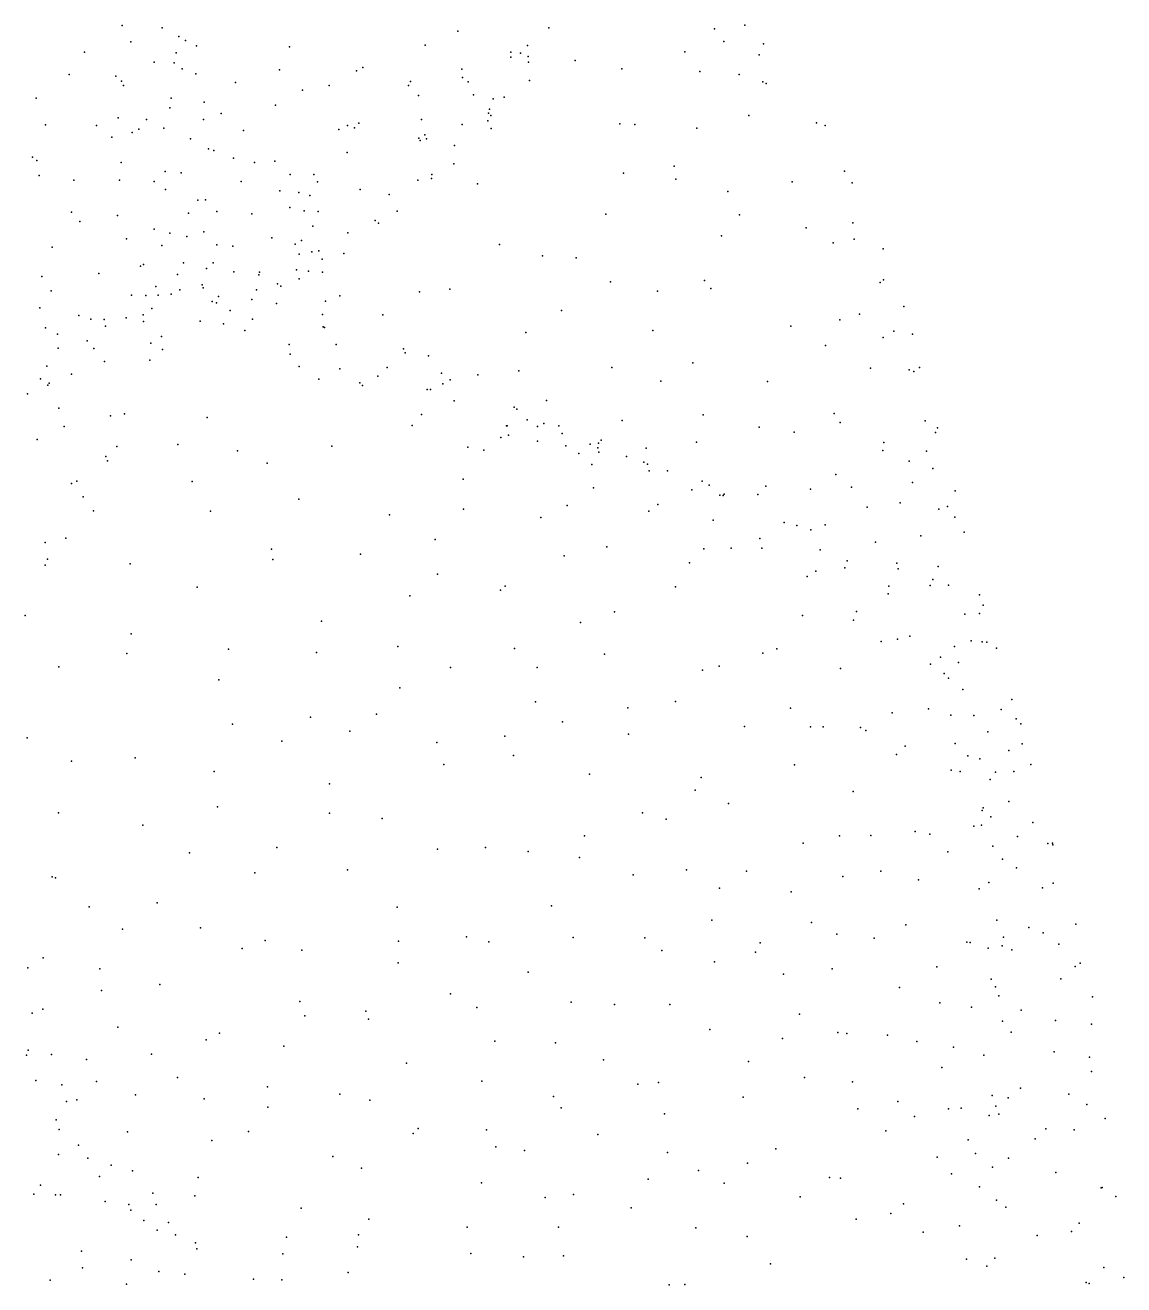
# Model space of a CAD drawing. Header units: metres. Extents: x -23.9 to 23.9, y -27.4 to 27.4.
# Drawn here: x 17.89 to 23.86, y -0.01 to 6.83 of the extents above; entities that cross this region are included whole.
import ezdxf

# ---------------------------------------------------------------- set-up
doc = ezdxf.new("R2010")
doc.units = ezdxf.units.M

msp = doc.modelspace()

# ---------------------------------------------------------------- linework, layer by layer
for p in [(18.4177, 6.8265, 9.5047), (18.6349, 6.8143, 9.764), (20.2405, 6.7953, -13.7012), (20.7346, 6.813, -15.5522), (21.634, 6.8088, -2.2569), (21.798, 6.8278, -3.6189), (18.4659, 6.7375, -9.6567), (18.725, 6.7664, 10.5912), (18.7621, 6.7442, 10.0385), (18.8215, 6.7156, -10.6398), (19.327, 6.7097, -0.1329), (20.064, 6.7186, -13.2564), (20.618, 6.7168, -17.6002), (21.6847, 6.7384, -4.3131), (21.8991, 6.7263, -3.2579), (18.2132, 6.6806, -20.5195), (18.7109, 6.6777, -10.3067), (20.5274, 6.6816, -15.1498), (20.5279, 6.6536, -18.6192), (20.5812, 6.6763, -17.9329), (20.622, 6.6572, -16.7988), (20.8772, 6.637, -5.3233), (21.4721, 6.6839, -4.6334), (21.8764, 6.6669, -2.5932), (18.5926, 6.6272, 10.7578), (18.7014, 6.623, 0.0351), (18.7444, 6.5915, -20.4859), (19.2715, 6.5857, -11.5213), (19.6907, 6.58, -0.0997), (19.7253, 6.599, -12.6517), (20.2621, 6.5882, -14.4132), (20.6237, 6.6265, -16.3943), (21.1311, 6.5911, -0.8999), (21.5546, 6.5771, -1.3611), (18.1298, 6.5598, 9.4171), (18.3832, 6.5504, -9.1176), (18.4142, 6.5235, -8.7014), (18.4248, 6.5003, -8.256), (18.8177, 6.5645, -7.4918), (19.0342, 6.5159, 0.0576), (19.5426, 6.5012, -6.5469), (19.9723, 6.5011, -6.1208), (19.9828, 6.5229, -13.5379), (20.2655, 6.5434, -19.4779), (20.2967, 6.5199, -14.851), (20.6293, 6.5268, -5.576), (21.7674, 6.5607, -1.8141), (21.8963, 6.5199, -2.1205), (21.9144, 6.5108, -4.0241), (17.951, 6.4308, -20.4031), (18.6844, 6.4314, 9.7494), (19.3974, 6.475, -11.9039), (20.0273, 6.4464, -19.7665), (20.326, 6.4502, -15.2808), (20.4929, 6.4365, -17.0268), (18.6775, 6.3786, -9.8967), (18.8636, 6.4108, 10.0614), (19.2509, 6.3936, -20.3155), (20.4125, 6.3721, -16.05), (20.4316, 6.4278, -18.2825), (18.3971, 6.3246, 10.8669), (18.5504, 6.3166, -20.3556), (18.8594, 6.3166, 10.4427), (18.9562, 6.349, -7.174), (19.7035, 6.2957, 0.1051), (20.0429, 6.3164, -14.649), (20.4028, 6.3091, -17.5019), (20.4073, 6.3501, -17.8941), (20.4195, 6.3377, -0.0931), (21.1194, 6.2921, -0.4902), (21.8201, 6.3383, -1.4747), (22.1873, 6.2982, -3.4552), (18.0019, 6.2861, 11.0351), (18.2789, 6.283, 9.4822), (18.4734, 6.2449, -9.0146), (18.5089, 6.2631, -7.9641), (18.6451, 6.2681, 10.6831), (19.0769, 6.2563, -10.8544), (19.5939, 6.2621, -19.968), (19.6415, 6.2839, -13.1108), (19.6801, 6.2713, -6.297), (20.0612, 6.233, -19.2102), (20.2645, 6.2883, -15.7228), (20.4209, 6.2667, -5.7436), (21.2016, 6.289, -5.1922), (21.5371, 6.2696, -0.903), (22.2355, 6.2832, -2.7131), (18.3618, 6.2205, 0.3118), (18.7886, 6.2112, 9.8735), (18.8862, 6.1568, -20.1913), (20.0294, 6.2145, -15.0357), (20.0358, 6.2018, -5.9503), (20.0706, 6.2116, 0.1044), (20.2227, 6.1743, -18.4952), (17.9311, 6.1116, -20.1779), (17.9542, 6.0925, 0.4097), (18.9157, 6.1472, 10.0788), (19.0221, 6.1067, -10.5577), (19.2471, 6.0888, -19.9856), (19.6401, 6.1364, -13.8), (18.4136, 6.0819, 10.8798), (18.6514, 6.0336, -9.3895), (18.7381, 6.0263, 10.5674), (19.1365, 6.083, -6.7973), (20.2185, 6.0755, -18.1273), (21.1392, 6.0244, -0.2136), (21.4152, 6.0627, -0.4962), (22.339, 6.0353, -3.1854), (17.9683, 6.0113, 9.4601), (18.1564, 5.9872, 10.9935), (18.4039, 5.9865, -20.053), (18.5924, 5.9789, 9.5762), (19.0643, 5.9795, 0.395), (19.3308, 6.017, -11.6038), (19.4581, 6.0167, -13.5321), (19.4784, 5.9768, -19.6357), (20.0238, 5.9861, -16.209), (20.0972, 5.9961, -17.0767), (20.1, 6.017, -16.5562), (20.3473, 5.9667, 0.1953), (21.4236, 5.992, -5.1186), (22.0556, 5.9773, -1.4628), (22.3815, 5.9717, -2.6743), (18.6531, 5.9354, -7.4997), (19.275, 5.9289, -11.1356), (19.3775, 5.9189, -6.4863), (19.4372, 5.904, -12.5616), (19.7095, 5.9353, -15.0601), (19.8672, 5.9082, -6.0742), (21.7058, 5.9248, -4.8706), (18.1436, 5.8135, -19.8844), (18.829, 5.877, 9.9033), (18.8709, 5.8802, -19.8727), (18.9327, 5.8156, -9.6904), (19.329, 5.8374, -12.241), (19.4065, 5.8202, -14.3898), (19.4823, 5.8172, -14.7682), (19.9117, 5.8176, -17.5351), (18.1878, 5.7612, 0.4985), (18.3934, 5.795, 9.5632), (18.779, 5.8078, -7.123), (19.123, 5.8033, -10.2334), (19.7924, 5.7683, -17.9155), (19.8105, 5.7533, -16.8443), (21.0439, 5.8018, -5.4941), (21.769, 5.7976, -0.7047), (22.3852, 5.7556, -2.1036), (18.5921, 5.7212, -8.0921), (18.6764, 5.6992, 0.5085), (18.7687, 5.6806, -19.6056), (18.8624, 5.7062, -9.1662), (19.4529, 5.7374, 0.4764), (19.643, 5.7003, -18.2513), (21.6726, 5.684, -5.0974), (22.1322, 5.7282, -4.5226), (18.0378, 5.623, 9.5207), (18.441, 5.6679, -19.6575), (18.634, 5.6312, 10.6682), (18.9315, 5.6356, 10.1957), (19.0184, 5.6279, 0.525), (19.2301, 5.6734, -13.6601), (19.358, 5.6382, -15.4937), (19.3918, 5.6587, -11.8834), (20.4675, 5.6365, 0.3478), (22.2777, 5.6465, -1.4706), (22.3929, 5.6663, -3.928), (22.55, 5.6132, -2.6104), (19.379, 5.5852, -18.8873), (19.4471, 5.597, -18.5437), (19.485, 5.6033, -16.2262), (19.5034, 5.5578, -16.6316), (19.622, 5.5887, -17.2429), (20.7006, 5.5766, -5.7594), (20.8823, 5.5653, 0.1925), (18.2916, 5.4791, 9.5841), (18.5178, 5.5201, 9.6853), (18.5338, 5.5279, -19.343), (18.7193, 5.4736, -7.8974), (18.7514, 5.5383, -8.3455), (18.8761, 5.5065, -8.6567), (18.9129, 5.5375, -14.4461), (19.0237, 5.4897, -19.0052), (19.1593, 5.4721, -9.4685), (19.1633, 5.4866, -15.8899), (19.3644, 5.5004, -10.2156), (19.4296, 5.4924, -10.552), (19.5063, 5.4863, -10.9269), (17.9822, 5.464, -19.4428), (18.6015, 5.4084, -19.0174), (18.8529, 5.4174, -7.0901), (19.2609, 5.4239, -6.6582), (19.2804, 5.4114, -17.063), (19.3791, 5.4517, -12.5599), (21.0691, 5.4354, -5.767), (21.5793, 5.4412, -5.4478), (22.5333, 5.4311, -3.6818), (22.5516, 5.4448, -2.164), (18.0331, 5.3862, 11.1029), (18.4698, 5.3625, 10.8424), (18.5461, 5.3611, -14.3814), (18.6129, 5.3615, -13.8197), (18.6835, 5.3672, 10.6009), (18.7322, 5.3904, -15.0539), (18.8574, 5.4018, 10.1406), (18.9415, 5.3558, -16.1725), (19.1222, 5.3378, -17.4456), (19.1476, 5.3919, -18.4463), (19.6001, 5.3584, -11.706), (20.0322, 5.3801, 0.5677), (20.1963, 5.3949, -6.15), (21.3242, 5.3832, 0.015), (21.6134, 5.3977, -0.1943), (17.9708, 5.2942, -19.053), (18.579, 5.2889, -15.3475), (18.9063, 5.3271, -13.5034), (18.9312, 5.3205, -7.5004), (19.0043, 5.2786, -17.9803), (19.2552, 5.3167, -9.1321), (19.5226, 5.3297, -9.9642), (20.8028, 5.2783, 0.3899), (22.6613, 5.3002, -2.8659), (18.1832, 5.2509, -14.4348), (18.2482, 5.232, 11.0171), (18.3197, 5.2301, -15.1179), (18.4399, 5.2385, 9.7487), (18.5324, 5.2553, -18.6698), (18.534, 5.2188, -15.7876), (18.8409, 5.2216, -17.2468), (18.9687, 5.2064, 0.6518), (19.1263, 5.2327, -8.3887), (19.5052, 5.2581, -9.6197), (19.8331, 5.256, -11.1299), (22.315, 5.2285, -1.2143), (22.4203, 5.2585, -4.371), (18.0018, 5.1857, 9.5684), (18.0665, 5.1507, -18.6695), (18.3272, 5.1931, -13.6861), (18.6315, 5.1385, -16.9006), (19.084, 5.1705, -8.003), (19.5102, 5.1908, -6.7159), (19.516, 5.1872, -12.2397), (20.6098, 5.1598, -6.2405), (21.2989, 5.1695, -5.962), (22.0474, 5.1944, -0.7654), (22.5493, 5.1319, -1.802), (22.6073, 5.1672, -3.9231), (22.7085, 5.1499, -2.551), (18.0708, 5.0745, -15.4931), (18.2277, 5.1143, 9.6743), (18.2643, 5.0723, -18.2307), (18.5739, 5.1016, -17.6328), (18.637, 5.0676, 10.347), (19.3256, 5.0938, -12.5932), (19.5804, 5.0935, -9.1519), (19.9451, 5.0708, -6.6509), (22.2369, 5.0886, -5.135), (18.3216, 5.0017, -17.2043), (18.5686, 5.0099, 0.7209), (19.3294, 5.0411, 0.6915), (19.9554, 5.0498, -10.1606), (20.0818, 5.0324, -10.9548), (21.5162, 4.994, 0.0424), (18.0095, 4.9764, -15.8721), (18.1438, 4.9334, -16.7733), (19.3797, 4.9743, -7.4625), (19.5993, 4.9624, -8.6307), (19.8565, 4.9699, -9.4151), (20.1519, 4.9395, -10.5997), (20.3498, 4.9297, -6.6546), (20.5716, 4.9522, 0.5577), (21.076, 4.9697, 0.3617), (22.4815, 4.9665, -4.5785), (22.6911, 4.9561, -2.2504), (22.7163, 4.947, -3.6404), (22.7476, 4.9687, -3.215), (17.975, 4.9088, -16.3302), (18.0145, 4.8729, -17.1026), (18.0214, 4.8837, 9.6443), (19.4855, 4.9066, -7.8372), (19.7092, 4.8863, -7.1255), (19.7236, 4.8716, -8.2844), (19.8069, 4.9225, -8.9103), (20.1583, 4.8802, -9.5739), (20.1993, 4.9021, -9.9171), (21.342, 4.8949, -6.2625), (21.9219, 4.8931, -0.4396), (17.9045, 4.8271, -17.6406), (20.0732, 4.8497, -9.1043), (20.0928, 4.8506, -11.5653), (20.2214, 4.7887, -7.022), (20.7213, 4.791, -6.7724), (18.0736, 4.7483, 11.1025), (18.4313, 4.7187, 10.5557), (20.5469, 4.7547, -10.026), (20.5613, 4.7435, -10.6515), (22.284, 4.7196, -0.9928), (18.3548, 4.7077, 10.841), (18.8788, 4.6984, 0.8028), (19.9934, 4.6544, -12.2239), (20.0437, 4.7147, -7.9842), (20.504, 4.6533, -8.7966), (20.5075, 4.6519, -7.4437), (20.6167, 4.6845, -10.9746), (20.7072, 4.6662, -7.098), (20.7886, 4.6519, -9.5778), (21.1331, 4.6815, -6.8097), (21.573, 4.7123, -6.5387), (22.3169, 4.6708, -5.6092), (22.7767, 4.6799, -4.0327), (18.103, 4.6487, -13.3023), (20.4743, 4.5887, -7.9687), (20.5156, 4.6018, -8.4346), (20.6738, 4.649, -9.2355), (20.8066, 4.6105, 0.5685), (21.8755, 4.6453, -6.1866), (22.0672, 4.6179, -0.5586), (22.8335, 4.6174, -2.9791), (22.8445, 4.6422, -3.3125), (17.9567, 4.5782, 9.7532), (18.3885, 4.5401, 10.0266), (18.7204, 4.5512, -13.1093), (19.0443, 4.5164, -12.9517), (19.5558, 4.5424, 0.8246), (20.2946, 4.5369, 0.756), (20.382, 4.5206, -11.9766), (20.6737, 4.5703, -11.3733), (20.8267, 4.5441, -8.781), (20.9582, 4.5526, -10.7215), (21.0013, 4.5333, -9.2598), (21.0035, 4.5587, -10.0948), (21.0185, 4.5741, -7.2261), (21.2627, 4.532, 0.3128), (21.5355, 4.5641, -6.8681), (22.5478, 4.5192, -5.3529), (22.5527, 4.5624, -1.6257), (22.7848, 4.5158, -2.4807), (18.3297, 4.4864, 10.5578), (18.3383, 4.4629, 0.7256), (19.2059, 4.4505, 0.8704), (20.8977, 4.5021, -8.2724), (21.0068, 4.51, -7.6312), (21.1554, 4.4871, -10.4336), (21.2497, 4.4558, -9.0472), (22.6913, 4.4612, -4.9078), (20.9673, 4.4422, -11.1986), (21.2708, 4.4445, -9.9169), (21.2792, 4.4091, -8.2391), (21.3793, 4.4077, -8.6987), (22.292, 4.3878, -6.0902), (22.8197, 4.4209, -4.4864), (18.1427, 4.3405, -13.1244), (18.172, 4.353, 9.9932), (18.7979, 4.3511, 0.7989), (20.2686, 4.3631, -12.4005), (20.9771, 4.3158, -11.5944), (21.5664, 4.3523, -7.8483), (21.6054, 4.3305, -8.2289), (21.9131, 4.3254, -7.1107), (22.1558, 4.3094, -6.6552), (22.377, 4.3204, -1.1458), (22.7087, 4.3457, -2.0306), (18.207, 4.268, 10.6686), (19.3777, 4.2542, -13.0399), (21.5107, 4.3047, -10.4885), (21.6629, 4.2756, -9.7612), (21.6816, 4.2752, -9.4058), (21.6872, 4.2826, -8.9522), (21.8693, 4.28, -7.5114), (22.9396, 4.3006, -3.5004), (18.2628, 4.1912, 10.3804), (18.8974, 4.1893, -13.1438), (20.2711, 4.2004, 0.8579), (20.8341, 4.2211, -11.944), (21.277, 4.1902, 0.3316), (21.3257, 4.2253, -11.2105), (22.4621, 4.211, -6.4458), (22.6414, 4.2343, -5.691), (22.851, 4.2003, -2.7167), (22.8994, 4.2151, -3.0748), (19.8693, 4.1704, 0.9007), (20.6911, 4.1549, -12.2426), (21.6258, 4.1406, -10.8601), (22.0127, 4.1272, -9.6081), (22.0817, 4.1112, -8.7167), (22.2349, 4.1147, -7.3906), (22.9387, 4.1569, -4.138), (18.1124, 4.0423, 10.6543), (20.1169, 4.0359, -12.8909), (21.8803, 4.0403, -10.6686), (22.1566, 4.0873, -8.1308), (22.7547, 4.0551, -2.2275), (22.9898, 4.0757, -3.7932), (17.9997, 4.0199, -13.078), (19.2282, 3.983, 0.882), (21.0488, 3.9953, -12.0784), (21.5756, 3.9846, 0.0864), (21.7242, 3.9882, -11.2082), (21.8905, 3.9894, -0.2689), (22.2081, 3.9802, -9.8442), (22.5088, 4.0216, -1.4633), (18.0133, 3.9293, 11.0942), (18.4609, 3.9039, 0.7458), (19.2356, 3.9267, -13.1637), (19.7123, 3.9563, -13.0782), (20.818, 3.9473, 0.6833), (21.4978, 3.9095, -11.6669), (22.3542, 3.92, -8.774), (22.6236, 3.9067, -6.9895), (18.0007, 3.8962, 10.2373), (20.1306, 3.8478, 0.9101), (22.1376, 3.8349, -10.7559), (22.1847, 3.8637, -0.7327), (22.3406, 3.8821, -9.4631), (22.6315, 3.8763, -1.8674), (22.8479, 3.8896, -5.7449), (18.8256, 3.7777, -13.181), (20.473, 3.7615, 0.8258), (20.4971, 3.7823, -12.9429), (21.423, 3.7795, -11.9903), (22.581, 3.7831, -7.6778), (22.8044, 3.7855, -6.4769), (22.8185, 3.8194, -2.5177), (22.9045, 3.7885, -2.9899), (19.9799, 3.7297, -13.2128), (22.5759, 3.7402, -8.3936), (23.0718, 3.735, -4.3754), (21.0914, 3.6437, -12.6382), (22.4053, 3.6455, -1.2272), (22.9932, 3.6307, -3.4706), (23.0727, 3.6332, -5.4963), (23.0922, 3.68, -5.1534), (17.8918, 3.6223, 10.4312), (19.4995, 3.5923, 0.9051), (20.9061, 3.5858, 0.6223), (22.1107, 3.6232, -11.3373), (22.3893, 3.5974, -10.5623), (18.4665, 3.5229, 0.753), (22.6278, 3.4939, -9.9711), (22.6945, 3.5115, -2.1311), (18.9959, 3.4402, 0.8492), (19.4726, 3.4218, -13.5098), (19.9156, 3.4546, 0.9075), (20.5476, 3.4441, -13.2083), (21.9722, 3.4413, -0.4698), (22.5392, 3.4821, -1.67), (22.9367, 3.4545, -3.1496), (23.027, 3.4856, -6.2404), (23.0864, 3.4796, -5.8377), (23.1128, 3.4792, -4.0239), (23.164, 3.4463, -4.5175), (18.4427, 3.4177, -13.2888), (21.0364, 3.4133, -12.936), (21.8954, 3.419, -11.9976), (22.8056, 3.3596, -9.6856), (22.8606, 3.3967, -8.3704), (22.9584, 3.3684, -7.1894), (18.0737, 3.344, 0.5386), (20.2004, 3.3411, -13.4507), (20.6708, 3.34, 0.733), (21.568, 3.327, 0.0507), (21.6596, 3.3487, -12.4287), (22.317, 3.3353, -11.3616), (22.881, 3.309, -2.8066), (22.9046, 3.2829, -8.7713), (18.9436, 3.2746, -13.4179), (19.9259, 3.2308, -13.6057), (22.9826, 3.2221, -7.549), (20.6627, 3.1546, -13.4025), (21.422, 3.1555, -12.8598), (23.2488, 3.1674, -4.9824), (19.7994, 3.0871, 0.8976), (21.1625, 3.122, 0.4354), (22.0465, 3.1196, -0.6703), (22.5991, 3.0952, -1.9925), (22.7959, 3.1167, -10.431), (22.9166, 3.0825, -9.4371), (23.0418, 3.0796, -7.924), (23.191, 3.1123, -6.559), (19.0167, 3.0331, 0.8493), (19.4399, 3.0714, 0.9175), (20.8081, 3.046, 0.6353), (21.7968, 3.0214, -0.3156), (22.155, 3.0183, -12.1125), (22.224, 3.0192, -1.0991), (22.4258, 3.0158, -11.6598), (23.2717, 3.0625, -4.4916), (23.2961, 3.0356, -5.7284), (17.9022, 2.9595, 0.3395), (19.2859, 2.9411, -13.8151), (19.6533, 2.9947, -13.7976), (20.4957, 2.9673, 0.7934), (21.1678, 2.9781, -13.2682), (22.4555, 2.9994, -1.638), (23.1179, 2.9919, -3.6149), (20.1269, 2.9339, -13.8045), (22.6681, 2.9141, -2.2651), (22.9406, 2.9287, -2.9771), (23.2325, 2.8907, -4.0525), (23.3034, 2.9258, -6.0445), (18.1428, 2.8325, -13.2862), (18.4884, 2.8504, -13.4423), (20.164, 2.8142, 0.8504), (20.5433, 2.8624, -13.7052), (22.0683, 2.8117, -0.8379), (22.6214, 2.8687, -11.3443), (23.0096, 2.8607, -9.1585), (23.0736, 2.8444, -8.456), (23.3507, 2.8143, -5.1577), (18.9182, 2.7754, -13.7411), (20.9557, 2.7609, 0.5329), (21.5618, 2.744, -0.0577), (22.9195, 2.7839, -10.3898), (22.9682, 2.7754, -9.9685), (23.1587, 2.7726, -7.5263), (23.2582, 2.7756, -6.7639), (19.5445, 2.7097, 0.8776), (21.5293, 2.6747, -13.209), (22.3863, 2.6674, -12.0787), (23.1298, 2.7331, -7.8842), (21.71, 2.6032, -0.3208), (23.231, 2.6138, -3.7993), (18.0725, 2.5525, 0.284), (18.9351, 2.5849, 0.691), (19.5447, 2.5498, -14.1041), (21.2422, 2.5523, 0.2702), (23.0863, 2.565, -9.3508), (23.092, 2.5788, -3.4316), (18.53, 2.485, -13.7128), (19.8303, 2.5209, 0.7906), (21.3708, 2.5169, -13.5237), (23.0415, 2.48, -10.1933), (23.0834, 2.4853, -9.6842), (23.1334, 2.5296, -8.6009), (23.3623, 2.5, -4.321), (20.9274, 2.4263, 0.4231), (22.3118, 2.4264, -12.3818), (22.4817, 2.4281, -1.9595), (22.7238, 2.4497, -2.5928), (22.803, 2.4366, -11.2836), (23.2789, 2.4225, -7.2613), (18.7839, 2.3341, -13.9675), (19.2581, 2.3635, 0.707), (20.1303, 2.3542, 0.7113), (20.39, 2.3629, -14.1992), (20.6215, 2.3423, 0.559), (22.1156, 2.388, -12.7285), (22.9013, 2.3406, -3.0438), (23.1453, 2.3713, -8.9484), (23.4432, 2.3845, -6.1083), (23.469, 2.3869, -5.0024), (23.4702, 2.3789, -5.5845), (20.9013, 2.3086, -13.9876), (23.1967, 2.3007, -8.0398), (18.0375, 2.2053, -13.6254), (18.056, 2.1997, 0.0409), (19.1391, 2.2259, -14.2287), (19.6411, 2.2427, -14.3118), (21.1927, 2.2159, 0.1314), (21.4821, 2.2431, -0.173), (21.8067, 2.2359, -0.6879), (22.331, 2.2054, -1.7487), (22.536, 2.2359, -12.0179), (22.7417, 2.1885, -11.6079), (23.2741, 2.2532, -3.8906), (21.6608, 2.1428, -13.4879), (22.0494, 2.1221, -1.2361), (23.071, 2.1397, -10.5153), (23.1239, 2.1745, -10.0253), (23.4138, 2.1447, -6.822), (23.4724, 2.1708, -4.5507), (18.6082, 2.0635, -14.1736), (18.2395, 2.0423, -13.9972), (19.9105, 2.0391, -14.4449), (20.7485, 2.0466, 0.3693), (18.4204, 1.9205, 0.1204), (18.8437, 1.9274, -14.3783), (21.6189, 1.969, -0.5274), (22.161, 1.9568, -1.5779), (22.6727, 1.943, -2.5795), (23.1673, 1.9699, -9.1242), (23.341, 1.9299, -7.4104), (23.5951, 1.947, -5.1664), (19.1946, 1.8591, -14.4932), (19.9175, 1.8556, 0.5326), (20.2872, 1.8791, 0.4516), (20.4095, 1.8509, -14.4838), (20.8671, 1.8746, -14.2815), (21.2557, 1.8727, -14.0559), (22.2981, 1.8938, -1.8999), (22.5014, 1.8708, -12.3031), (23.004, 1.8499, -10.8765), (23.0222, 1.8479, -3.3025), (23.2032, 1.8773, -3.6913), (23.4177, 1.9005, -7.0521), (19.0695, 1.8153, 0.3779), (19.3935, 1.807, 0.4595), (21.3484, 1.8053, -0.2302), (21.8557, 1.7958, -1.0865), (21.8821, 1.8453, -13.4526), (23.1203, 1.8165, -10.0787), (23.1961, 1.8299, -8.5262), (23.2488, 1.8079, -7.8866), (23.504, 1.8391, -6.6571), (17.989, 1.765, -14.3806), (19.9162, 1.7371, -14.6424), (21.6341, 1.7434, -13.7617), (22.8404, 1.7163, -2.9263), (23.5911, 1.7183, -4.7678), (23.6198, 1.7363, -5.9095), (17.9054, 1.7095, -0.4349), (18.2973, 1.7053, -0.1174), (20.623, 1.6865, 0.251), (22.0085, 1.6762, -1.465), (22.2727, 1.7054, -12.8858), (23.135, 1.6497, -9.7677), (23.5147, 1.6504, -4.4481), (18.3056, 1.5865, -14.6065), (18.6228, 1.6208, 0.0444), (22.6386, 1.6039, -2.6622), (23.1594, 1.6081, -9.264), (19.3832, 1.5274, -14.7767), (20.2012, 1.5698, 0.2894), (20.8564, 1.5249, -14.5095), (21.0912, 1.5116, -0.2622), (21.3919, 1.5122, -14.1451), (22.8573, 1.5208, -11.5746), (23.1775, 1.5589, -8.8896), (23.6853, 1.5526, -5.1179), (17.9302, 1.4638, 11.2398), (17.9874, 1.4855, -14.9763), (19.4092, 1.4505, 0.1695), (19.7415, 1.4749, 0.2662), (20.3431, 1.4946, -14.6793), (22.0957, 1.458, -13.3423), (23.0293, 1.4961, -3.3133), (23.2993, 1.4808, -7.739), (18.3942, 1.3877, -14.9318), (19.7558, 1.4326, -14.8401), (21.6083, 1.3748, -1.0561), (23.1969, 1.4212, -8.4857), (23.485, 1.4251, -6.8669), (23.6804, 1.4047, -5.6303), (18.8736, 1.3204, -14.9982), (18.9466, 1.3559, -0.0508), (20.4421, 1.3122, -0.0309), (20.7714, 1.3034, -0.1561), (22.0039, 1.3273, -1.6883), (22.3033, 1.3586, -13.0138), (22.3528, 1.3548, -2.3412), (22.5729, 1.3443, -12.4216), (22.7316, 1.3111, -11.983), (23.2435, 1.3617, -8.0654), (17.8981, 1.237, -0.9417), (17.9076, 1.2634, 12.248), (18.0347, 1.2397, 12.0214), (18.5781, 1.2413, -0.4202), (19.2951, 1.285, -14.9995), (22.931, 1.279, -11.2872), (23.096, 1.2363, -10.1811), (23.4771, 1.2543, -4.2023), (18.2248, 1.213, -0.7168), (19.9614, 1.1932, -0.0475), (21.0308, 1.211, -14.5856), (21.8188, 1.2011, -13.8273), (22.8684, 1.1697, -11.6246), (23.6701, 1.2247, -6.1582), (17.9496, 1.0979, 11.0392), (18.7185, 1.1156, -15.2505), (20.3713, 1.0945, -14.8728), (22.1219, 1.115, -13.4264), (23.68, 1.1474, -5.0016), (18.0908, 1.0748, 11.7799), (18.2788, 1.0927, -15.4817), (19.2068, 1.0636, -0.2589), (21.218, 1.0791, -0.9139), (21.3297, 1.0876, -14.4593), (22.3825, 1.0918, -2.5533), (23.295, 1.0571, -3.8708), (18.1168, 0.9845, 11.2879), (18.1729, 0.9942, -1.0381), (18.4908, 1.0211, -0.7724), (18.8639, 0.9988, -0.542), (19.5993, 1.0253, -15.0989), (19.7633, 0.9922, -0.2533), (20.7602, 1.011, -0.4443), (21.7903, 1.0086, -1.7476), (22.6297, 0.9854, -2.8959), (23.1416, 1.0172, -9.5939), (23.1613, 0.9591, -9.1869), (23.2278, 1.0054, -8.3259), (23.5567, 1.0248, -4.4367), (23.6547, 0.9679, -6.4408), (19.2091, 0.954, -15.2035), (20.802, 0.9498, -14.7541), (21.3617, 0.9169, -1.2821), (22.4118, 0.9456, -12.9788), (22.7197, 0.9041, -12.1105), (22.9044, 0.9442, -11.3657), (22.9728, 0.9487, -10.8726), (23.1247, 0.9095, -9.9346), (23.1781, 0.9153, -8.8395), (23.7543, 0.8933, -5.574), (18.0597, 0.8849, 12.5457), (18.0757, 0.8331, 11.0658), (18.4472, 0.8206, -15.5959), (19.1032, 0.8219, -0.7434), (20.0249, 0.839, -15.0882), (20.3967, 0.8317, -0.609), (22.5642, 0.8264, -12.5394), (23.4327, 0.8357, -4.1591), (23.5858, 0.8304, -6.7735), (18.9058, 0.7725, -15.3902), (19.9981, 0.8105, -0.4841), (21, 0.8048, -0.9957), (23.0118, 0.7762, -10.5319), (23.3745, 0.7827, -7.5911), (18.0732, 0.6971, 12.8162), (18.1814, 0.7474, -15.8438), (19.5621, 0.6867, -0.7648), (20.4476, 0.7382, -14.9501), (20.6022, 0.718, -0.8947), (21.3788, 0.707, -1.554), (21.966, 0.7274, -13.7976), (23.0502, 0.7027, -3.4344), (18.2322, 0.6779, 12.5314), (18.3592, 0.6397, 11.5835), (19.7173, 0.6236, -15.2683), (21.8122, 0.6491, -2.183), (22.8424, 0.682, -11.6563), (23.1436, 0.6274, -9.53), (23.2292, 0.6767, -8.4395), (18.2946, 0.5775, 11.2162), (18.4735, 0.609, 12.1433), (18.83, 0.5718, -1.3291), (21.2735, 0.5636, -14.5831), (21.5473, 0.6108, -1.8732), (22.2583, 0.572, -13.3406), (22.3181, 0.5692, -2.7606), (22.9204, 0.5924, -11.1301), (23.4875, 0.5987, -7.2679), (17.9387, 0.4812, 13.2768), (17.9757, 0.5312, -1.7107), (18.5849, 0.4868, -1.603), (20.3686, 0.544, -1.1086), (20.8692, 0.4792, -1.437), (21.6863, 0.5405, -14.2691), (23.0724, 0.5206, -10.1485), (23.7327, 0.5163, -6.2985), (23.7389, 0.5184, -5.0918), (18.0559, 0.4781, 10.9361), (18.0839, 0.4773, 13.0761), (18.3266, 0.4414, 12.7185), (18.4545, 0.426, 11.4145), (18.6032, 0.4262, 11.711), (18.8135, 0.4722, -15.6691), (20.7142, 0.4631, -14.9185), (22.0995, 0.4667, -13.6193), (22.66, 0.4283, -3.1499), (23.1648, 0.4484, -9.0858), (23.2146, 0.4109, -8.656), (23.8119, 0.4683, -5.6031), (18.4644, 0.3952, -15.977), (19.3896, 0.4054, -1.4183), (19.7565, 0.3457, -1.5105), (21.1811, 0.4067, -1.7754), (22.4027, 0.3456, -12.9276), (22.5915, 0.3776, -12.3539), (18.5364, 0.338, 12.4662), (18.6074, 0.2865, 11.2388), (18.6696, 0.3284, 12.1954), (20.2918, 0.303, -1.5389), (20.7868, 0.3034, -1.7137), (21.5321, 0.2995, -2.2906), (22.7673, 0.2749, -11.7199), (22.9631, 0.3099, -10.7248), (23.5717, 0.2788, -7.1261), (23.6144, 0.3236, -4.577), (18.7075, 0.2602, -1.9576), (18.8166, 0.2167, 11.4252), (19.3096, 0.2481, -15.5273), (19.7018, 0.2614, -15.371), (21.8118, 0.2521, -2.5379), (23.3858, 0.2581, -7.8342), (18.1977, 0.1716, 13.0591), (18.8237, 0.1849, 11.1815), (19.2896, 0.1585, -2.0242), (19.6961, 0.1964, -1.8768), (20.311, 0.1593, -1.8807), (20.5967, 0.1408, -15.0508), (20.8148, 0.1464, -2.0062), (18.2034, 0.081, 10.9119), (18.4668, 0.1258, 11.0532), (21.9382, 0.1036, -13.9225), (23.0012, 0.1289, -3.5946), (23.1119, 0.0908, -9.867), (23.155, 0.1341, -9.2683), (23.7469, 0.0831, -6.5682), (18.0265, 0.0151, 13.3377), (18.6173, 0.0622, 12.5683), (18.7576, 0.0473, 12.3657), (19.1308, 0.0195, 11.9047), (19.2857, 0.0171, 11.4776), (19.6443, 0.0564, -2.1755), (23.6511, 0.0022, -4.6867), (23.8559, 0.0289, -5.7821), (18.4421, -0.0064, 12.8262), (21.388, -0.0104, -2.4427), (21.4736, -0.0093, -14.457), (23.6685, -0.0038, -6.9167)]:
    msp.add_point(p)

doc.saveas('drawing.dxf')
